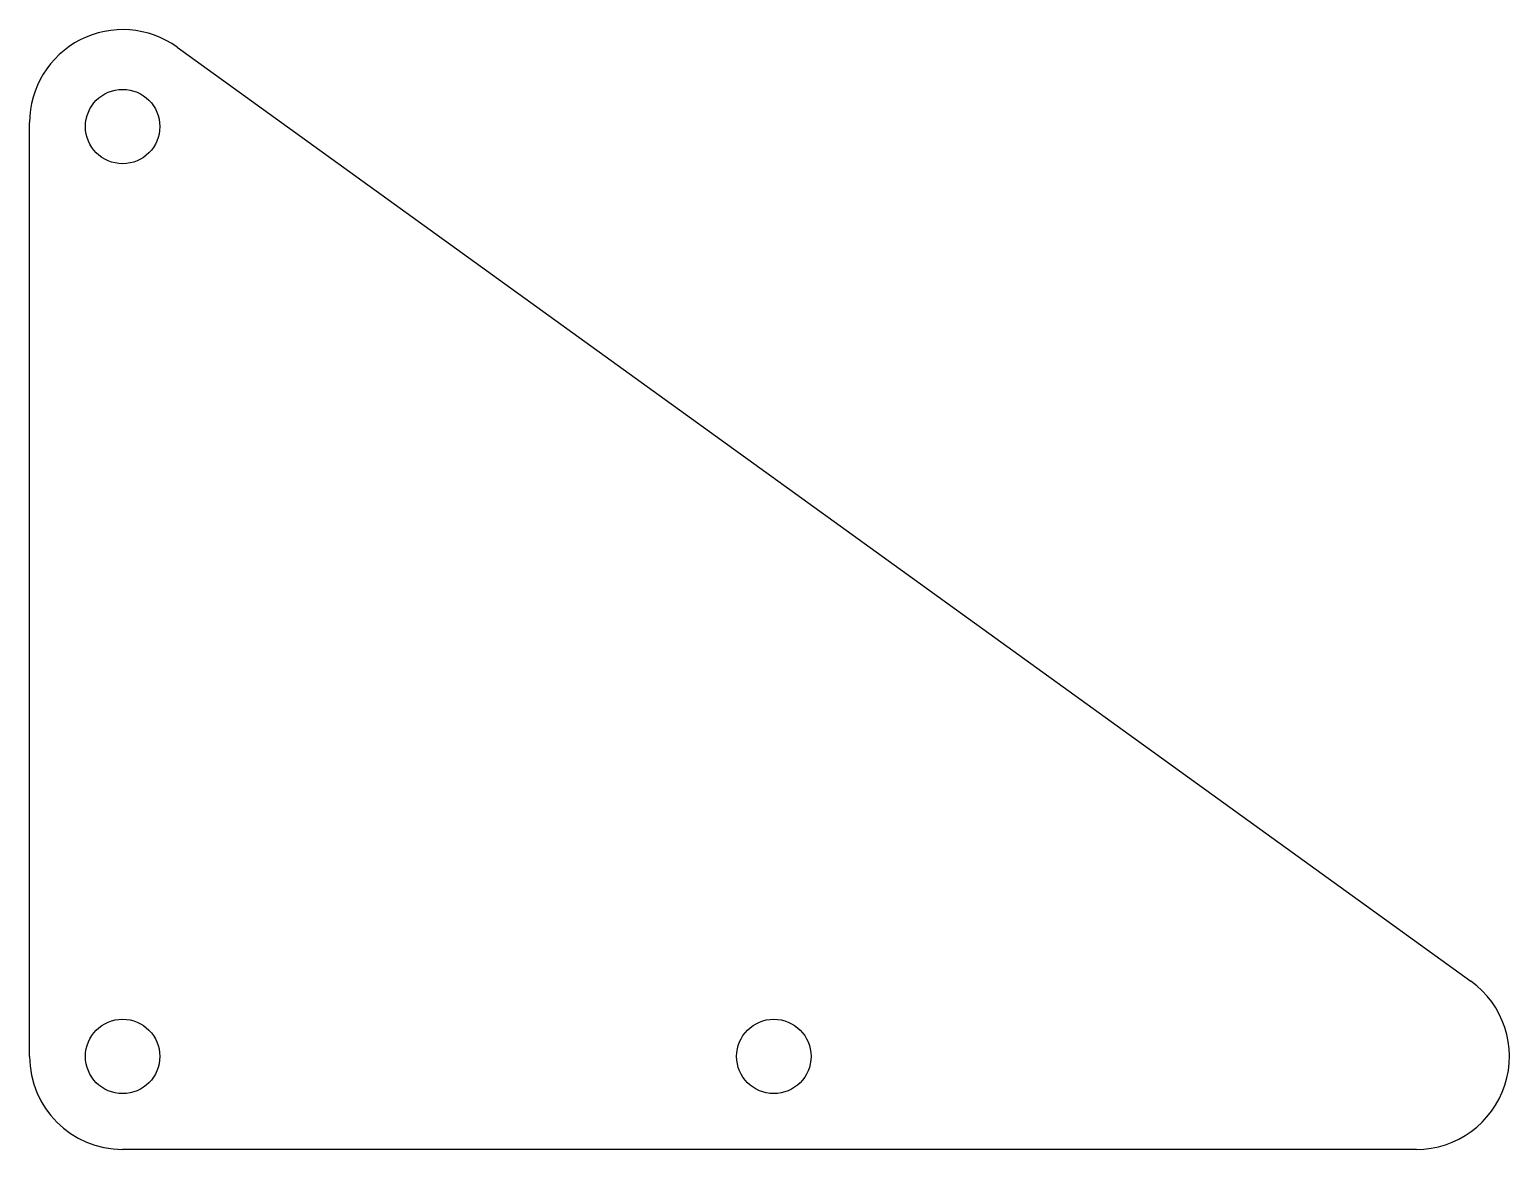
# Model space of a CAD drawing. Header units: millimetres. Extents: x 0 to 79.5, y 0 to 60.2.
import ezdxf

# ---------------------------------------------------------------- set-up
doc = ezdxf.new("R2010")
doc.units = ezdxf.units.MM
doc.header["$MEASUREMENT"] = 0
doc.layers.add('Default', color=178, linetype='Continuous', true_color=0x000000)

msp = doc.modelspace()

# ---------------------------------------------------------------- linework, layer by layer
at = {"layer": 'Default'}
for points in [[(7.927, 59.268), (77.463, 9.054)], [(0, 5), (0, 55.214)], [(74.536, 0), (5, 0)]]:
    msp.add_lwpolyline(points, dxfattribs=at)
for centre in [(5, 55), (5, 5), (40, 5)]:
    msp.add_circle(centre, 2, dxfattribs=at)
for centre, start, end in [((5, 55.214), 54.16546, 180), ((74.536, 5), 270, 54.16546), ((5, 5), 180, 270)]:
    msp.add_arc(centre, 5, start, end, dxfattribs=at)

doc.saveas('drawing.dxf')
